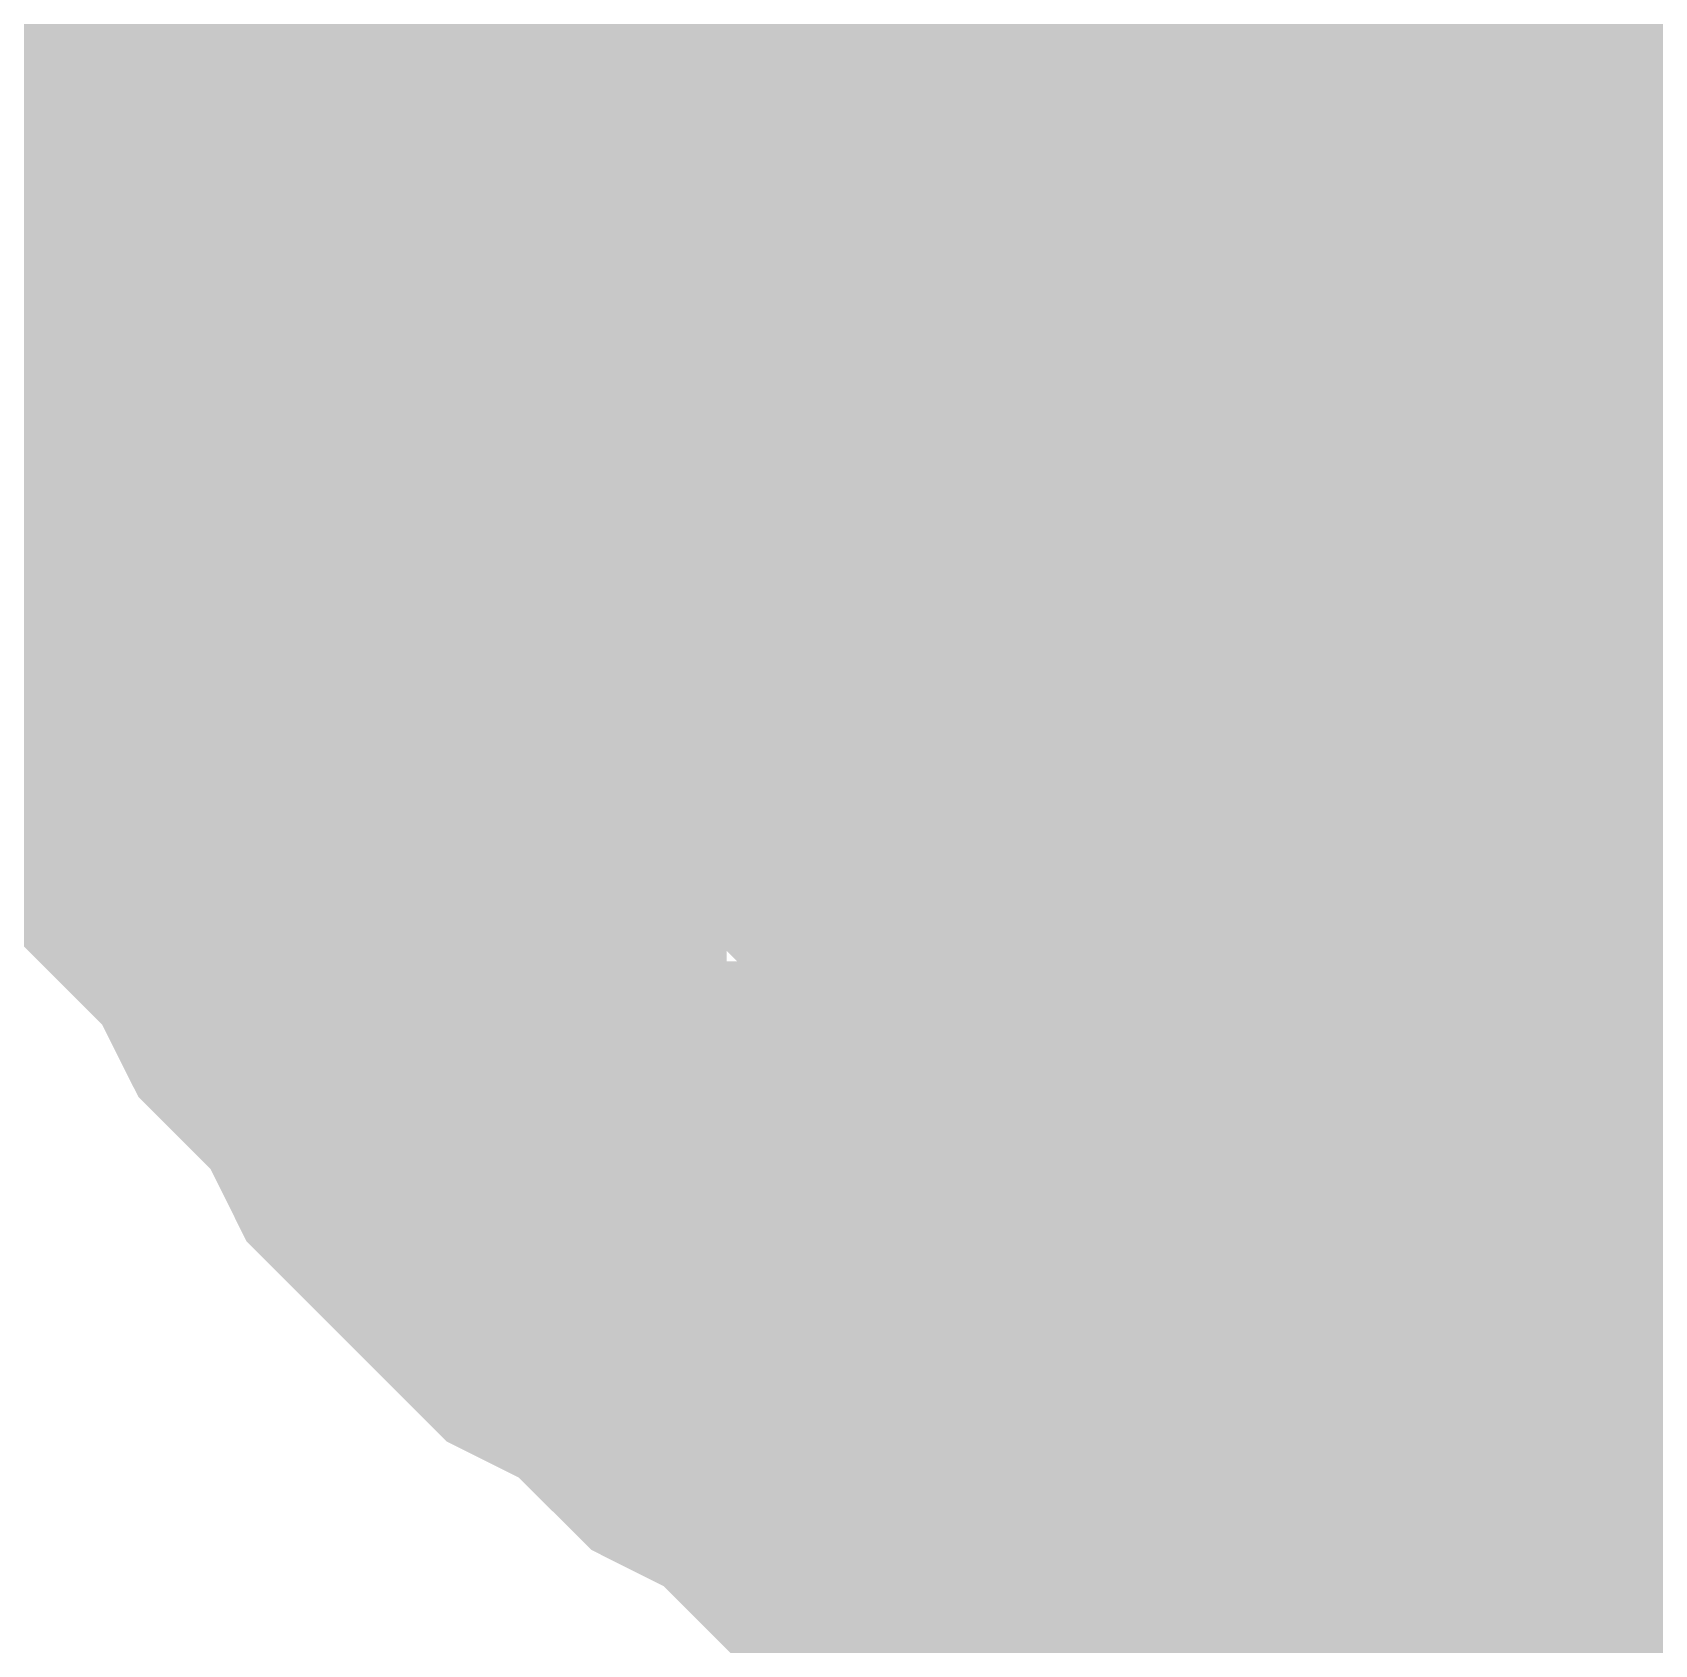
# Model space of a CAD drawing. Header units: inches. Extents: x 0 to 841, y 0 to 594.
# Drawn here: x 504.169 to 505.176, y 231.664 to 232.665 of the extents above; entities that cross this region are included whole.
import ezdxf

# ---------------------------------------------------------------- set-up
doc = ezdxf.new("R2010")
doc.units = ezdxf.units.IN
doc.layers.add('Sheet', color=255, linetype='Continuous')

msp = doc.modelspace()

# ---------------------------------------------------------------- linework, layer by layer
at = {"layer": 'Sheet'}
for points in [[(505.0087, 237.4832, 0.7493, 0.7493, 0), (505.0087, 232.4973, 0.7493, 0.7493, 0)], [(504.2452, 232.4973, 0.2997, 0.2997, 0), (504.2452, 232.5422, 0.2997, 0.2997, 0), (504.2452, 232.5647, 0.2997, 0.2997, 0), (504.2452, 232.6096, 0.2997, 0.2997, 0), (504.2676, 232.6545, 0.2997, 0.2997, 0), (504.2676, 232.677, 0.2997, 0.2997, 0), (504.2901, 232.7219, 0.2997, 0.2997, 0), (504.2901, 232.7443, 0.2997, 0.2997, 0), (504.3125, 232.7892, 0.2997, 0.2997, 0), (504.3125, 232.8117, 0.2997, 0.2997, 0), (504.335, 232.8566, 0.2997, 0.2997, 0)], [(504.2452, 232.4973, 0.2997, 0.2997, 0), (504.2452, 232.5422, 0.2997, 0.2997, 0), (504.2452, 232.5647, 0.2997, 0.2997, 0), (504.2452, 232.6096, 0.2997, 0.2997, 0), (504.2676, 232.6545, 0.2997, 0.2997, 0), (504.2676, 232.677, 0.2997, 0.2997, 0), (504.2901, 232.7219, 0.2997, 0.2997, 0), (504.2901, 232.7443, 0.2997, 0.2997, 0), (504.3125, 232.7892, 0.2997, 0.2997, 0), (504.3125, 232.8117, 0.2997, 0.2997, 0), (504.335, 232.8566, 0.2997, 0.2997, 0)], [(504.2452, 232.4973, 0.2997, 0.2997, 0), (504.2452, 232.5422, 0.2997, 0.2997, 0), (504.2452, 232.5647, 0.2997, 0.2997, 0), (504.2452, 232.6096, 0.2997, 0.2997, 0), (504.2676, 232.6545, 0.2997, 0.2997, 0), (504.2676, 232.677, 0.2997, 0.2997, 0), (504.2901, 232.7219, 0.2997, 0.2997, 0), (504.2901, 232.7443, 0.2997, 0.2997, 0), (504.3125, 232.7892, 0.2997, 0.2997, 0), (504.3125, 232.8117, 0.2997, 0.2997, 0), (504.335, 232.8566, 0.2997, 0.2997, 0)], [(504.2452, 232.4973, 0.2997, 0.2997, 0), (504.2452, 232.5422, 0.2997, 0.2997, 0), (504.2452, 232.5647, 0.2997, 0.2997, 0), (504.2452, 232.6096, 0.2997, 0.2997, 0), (504.2676, 232.6545, 0.2997, 0.2997, 0), (504.2676, 232.677, 0.2997, 0.2997, 0), (504.2901, 232.7219, 0.2997, 0.2997, 0), (504.2901, 232.7443, 0.2997, 0.2997, 0), (504.3125, 232.7892, 0.2997, 0.2997, 0), (504.3125, 232.8117, 0.2997, 0.2997, 0), (504.335, 232.8566, 0.2997, 0.2997, 0)], [(504.4922, 232.4973, 0.2997, 0.2997, 0), (504.4922, 232.5197, 0.2997, 0.2997, 0), (504.4922, 232.5422, 0.2997, 0.2997, 0), (504.4922, 232.5647, 0.2997, 0.2997, 0), (504.4922, 232.5871, 0.2997, 0.2997, 0), (504.5147, 232.6096, 0.2997, 0.2997, 0), (504.5147, 232.632, 0.2997, 0.2997, 0), (504.5147, 232.677, 0.2997, 0.2997, 0), (504.5371, 232.677, 0.2997, 0.2997, 0), (504.5371, 232.6994, 0.2997, 0.2997, 0), (504.5596, 232.7219, 0.2997, 0.2997, 0), (504.5596, 232.7443, 0.2997, 0.2997, 0), (504.582, 232.7668, 0.2997, 0.2997, 0), (504.582, 232.7892, 0.2997, 0.2997, 0), (504.6045, 232.8117, 0.2997, 0.2997, 0), (504.6269, 232.8342, 0.2997, 0.2997, 0)], [(504.4922, 232.4973, 0.2997, 0.2997, 0), (504.4922, 232.5197, 0.2997, 0.2997, 0), (504.4922, 232.5422, 0.2997, 0.2997, 0), (504.4922, 232.5647, 0.2997, 0.2997, 0), (504.4922, 232.5871, 0.2997, 0.2997, 0), (504.5147, 232.6096, 0.2997, 0.2997, 0), (504.5147, 232.632, 0.2997, 0.2997, 0), (504.5147, 232.677, 0.2997, 0.2997, 0), (504.5371, 232.677, 0.2997, 0.2997, 0), (504.5371, 232.6994, 0.2997, 0.2997, 0), (504.5596, 232.7219, 0.2997, 0.2997, 0), (504.5596, 232.7443, 0.2997, 0.2997, 0), (504.582, 232.7668, 0.2997, 0.2997, 0), (504.582, 232.7892, 0.2997, 0.2997, 0), (504.6045, 232.8117, 0.2997, 0.2997, 0), (504.6269, 232.8342, 0.2997, 0.2997, 0)], [(504.4922, 232.4973, 0.2997, 0.2997, 0), (504.4922, 232.5197, 0.2997, 0.2997, 0), (504.4922, 232.5422, 0.2997, 0.2997, 0), (504.4922, 232.5647, 0.2997, 0.2997, 0), (504.4922, 232.5871, 0.2997, 0.2997, 0), (504.5147, 232.6096, 0.2997, 0.2997, 0), (504.5147, 232.632, 0.2997, 0.2997, 0), (504.5147, 232.677, 0.2997, 0.2997, 0), (504.5371, 232.677, 0.2997, 0.2997, 0), (504.5371, 232.6994, 0.2997, 0.2997, 0), (504.5596, 232.7219, 0.2997, 0.2997, 0), (504.5596, 232.7443, 0.2997, 0.2997, 0), (504.582, 232.7668, 0.2997, 0.2997, 0), (504.582, 232.7892, 0.2997, 0.2997, 0), (504.6045, 232.8117, 0.2997, 0.2997, 0), (504.6269, 232.8342, 0.2997, 0.2997, 0)], [(495.015, 232.4973, 0.7493, 0.7493, 0), (505.0087, 232.4973, 0.7493, 0.7493, 0)], [(505.0087, 232.4973, 0.7493, 0.7493, 0), (505.0087, 226.9948, 0.7493, 0.7493, 0)], [(504.2452, 232.4973, 0.0991, 0.0991, 0), (504.2452, 232.5422, 0.0991, 0.0991, 0), (504.2452, 232.5647, 0.0991, 0.0991, 0), (504.2452, 232.6096, 0.0991, 0.0991, 0), (504.2676, 232.6545, 0.0991, 0.0991, 0), (504.2676, 232.677, 0.0991, 0.0991, 0), (504.2901, 232.7219, 0.0991, 0.0991, 0)], [(504.2452, 232.4973, 0.0991, 0.0991, 0), (504.2452, 232.5422, 0.0991, 0.0991, 0), (504.2452, 232.5647, 0.0991, 0.0991, 0), (504.2452, 232.6096, 0.0991, 0.0991, 0), (504.2676, 232.6545, 0.0991, 0.0991, 0), (504.2676, 232.677, 0.0991, 0.0991, 0), (504.2901, 232.7219, 0.0991, 0.0991, 0)], [(504.2452, 232.4973, 0.0991, 0.0991, 0), (504.2452, 232.5422, 0.0991, 0.0991, 0), (504.2452, 232.5647, 0.0991, 0.0991, 0), (504.2452, 232.6096, 0.0991, 0.0991, 0), (504.2676, 232.6545, 0.0991, 0.0991, 0), (504.2676, 232.677, 0.0991, 0.0991, 0), (504.2901, 232.7219, 0.0991, 0.0991, 0)], [(504.2452, 232.4973, 0.0991, 0.0991, 0), (504.2452, 232.5422, 0.0991, 0.0991, 0), (504.2452, 232.5647, 0.0991, 0.0991, 0), (504.2452, 232.6096, 0.0991, 0.0991, 0), (504.2676, 232.6545, 0.0991, 0.0991, 0), (504.2676, 232.677, 0.0991, 0.0991, 0), (504.2901, 232.7219, 0.0991, 0.0991, 0)], [(504.4922, 232.4973, 0.0991, 0.0991, 0), (504.4922, 232.5197, 0.0991, 0.0991, 0), (504.4922, 232.5422, 0.0991, 0.0991, 0), (504.4922, 232.5647, 0.0991, 0.0991, 0), (504.4922, 232.5871, 0.0991, 0.0991, 0), (504.5147, 232.6096, 0.0991, 0.0991, 0), (504.5147, 232.632, 0.0991, 0.0991, 0), (504.5147, 232.677, 0.0991, 0.0991, 0), (504.5371, 232.677, 0.0991, 0.0991, 0), (504.5371, 232.6994, 0.0991, 0.0991, 0), (504.5596, 232.7219, 0.0991, 0.0991, 0)], [(504.4922, 232.4973, 0.0991, 0.0991, 0), (504.4922, 232.5197, 0.0991, 0.0991, 0), (504.4922, 232.5422, 0.0991, 0.0991, 0), (504.4922, 232.5647, 0.0991, 0.0991, 0), (504.4922, 232.5871, 0.0991, 0.0991, 0), (504.5147, 232.6096, 0.0991, 0.0991, 0), (504.5147, 232.632, 0.0991, 0.0991, 0), (504.5147, 232.677, 0.0991, 0.0991, 0), (504.5371, 232.677, 0.0991, 0.0991, 0), (504.5371, 232.6994, 0.0991, 0.0991, 0), (504.5596, 232.7219, 0.0991, 0.0991, 0)], [(504.4922, 232.4973, 0.0991, 0.0991, 0), (504.4922, 232.5197, 0.0991, 0.0991, 0), (504.4922, 232.5422, 0.0991, 0.0991, 0), (504.4922, 232.5647, 0.0991, 0.0991, 0), (504.4922, 232.5871, 0.0991, 0.0991, 0), (504.5147, 232.6096, 0.0991, 0.0991, 0), (504.5147, 232.632, 0.0991, 0.0991, 0), (504.5147, 232.677, 0.0991, 0.0991, 0), (504.5371, 232.677, 0.0991, 0.0991, 0), (504.5371, 232.6994, 0.0991, 0.0991, 0), (504.5596, 232.7219, 0.0991, 0.0991, 0)], [(505.0087, 231.7337, 0.2997, 0.2997, 0), (504.9638, 231.7337, 0.2997, 0.2997, 0), (504.9189, 231.7337, 0.2997, 0.2997, 0), (504.8964, 231.7337, 0.2997, 0.2997, 0), (504.8515, 231.7561, 0.2997, 0.2997, 0), (504.8066, 231.7561, 0.2997, 0.2997, 0), (504.7842, 231.7786, 0.2997, 0.2997, 0), (504.7392, 231.7786, 0.2997, 0.2997, 0), (504.7168, 231.801, 0.2997, 0.2997, 0), (504.6719, 231.801, 0.2997, 0.2997, 0), (504.6494, 231.8235, 0.2997, 0.2997, 0), (504.6045, 231.846, 0.2997, 0.2997, 0), (504.582, 231.8684, 0.2997, 0.2997, 0), (504.5596, 231.8909, 0.2997, 0.2997, 0), (504.5147, 231.9133, 0.2997, 0.2997, 0), (504.4922, 231.9358, 0.2997, 0.2997, 0), (504.4697, 231.9583, 0.2997, 0.2997, 0), (504.4473, 231.9807, 0.2997, 0.2997, 0), (504.4248, 232.0032, 0.2997, 0.2997, 0), (504.4024, 232.0481, 0.2997, 0.2997, 0), (504.3799, 232.0706, 0.2997, 0.2997, 0), (504.3575, 232.093, 0.2997, 0.2997, 0), (504.335, 232.1379, 0.2997, 0.2997, 0), (504.3125, 232.1604, 0.2997, 0.2997, 0), (504.3125, 232.2053, 0.2997, 0.2997, 0), (504.2901, 232.2278, 0.2997, 0.2997, 0), (504.2901, 232.2727, 0.2997, 0.2997, 0), (504.2676, 232.2951, 0.2997, 0.2997, 0), (504.2676, 232.3401, 0.2997, 0.2997, 0), (504.2452, 232.385, 0.2997, 0.2997, 0), (504.2452, 232.4074, 0.2997, 0.2997, 0), (504.2452, 232.4524, 0.2997, 0.2997, 0), (504.2452, 232.4973, 0.2997, 0.2997, 0)], [(504.2452, 232.4973, 0.2997, 0.2997, 0), (504.2452, 232.4973, 0.2997, 0.2997, 0)], [(505.0087, 231.7337, 0.2997, 0.2997, 0), (504.9638, 231.7337, 0.2997, 0.2997, 0), (504.9189, 231.7337, 0.2997, 0.2997, 0), (504.8964, 231.7337, 0.2997, 0.2997, 0), (504.8515, 231.7561, 0.2997, 0.2997, 0), (504.8066, 231.7561, 0.2997, 0.2997, 0), (504.7842, 231.7786, 0.2997, 0.2997, 0), (504.7392, 231.7786, 0.2997, 0.2997, 0), (504.7168, 231.801, 0.2997, 0.2997, 0), (504.6719, 231.801, 0.2997, 0.2997, 0), (504.6494, 231.8235, 0.2997, 0.2997, 0), (504.6045, 231.846, 0.2997, 0.2997, 0), (504.582, 231.8684, 0.2997, 0.2997, 0), (504.5596, 231.8909, 0.2997, 0.2997, 0), (504.5147, 231.9133, 0.2997, 0.2997, 0), (504.4922, 231.9358, 0.2997, 0.2997, 0), (504.4697, 231.9583, 0.2997, 0.2997, 0), (504.4473, 231.9807, 0.2997, 0.2997, 0), (504.4248, 232.0032, 0.2997, 0.2997, 0), (504.4024, 232.0481, 0.2997, 0.2997, 0), (504.3799, 232.0706, 0.2997, 0.2997, 0), (504.3575, 232.093, 0.2997, 0.2997, 0), (504.335, 232.1379, 0.2997, 0.2997, 0), (504.3125, 232.1604, 0.2997, 0.2997, 0), (504.3125, 232.2053, 0.2997, 0.2997, 0), (504.2901, 232.2278, 0.2997, 0.2997, 0), (504.2901, 232.2727, 0.2997, 0.2997, 0), (504.2676, 232.2951, 0.2997, 0.2997, 0), (504.2676, 232.3401, 0.2997, 0.2997, 0), (504.2452, 232.385, 0.2997, 0.2997, 0), (504.2452, 232.4074, 0.2997, 0.2997, 0), (504.2452, 232.4524, 0.2997, 0.2997, 0), (504.2452, 232.4973, 0.2997, 0.2997, 0)], [(504.2452, 232.4973, 0.2997, 0.2997, 0), (504.2452, 232.4973, 0.2997, 0.2997, 0)], [(505.0087, 231.7337, 0.2997, 0.2997, 0), (504.9638, 231.7337, 0.2997, 0.2997, 0), (504.9189, 231.7337, 0.2997, 0.2997, 0), (504.8964, 231.7337, 0.2997, 0.2997, 0), (504.8515, 231.7561, 0.2997, 0.2997, 0), (504.8066, 231.7561, 0.2997, 0.2997, 0), (504.7842, 231.7786, 0.2997, 0.2997, 0), (504.7392, 231.7786, 0.2997, 0.2997, 0), (504.7168, 231.801, 0.2997, 0.2997, 0), (504.6719, 231.801, 0.2997, 0.2997, 0), (504.6494, 231.8235, 0.2997, 0.2997, 0), (504.6045, 231.846, 0.2997, 0.2997, 0), (504.582, 231.8684, 0.2997, 0.2997, 0), (504.5596, 231.8909, 0.2997, 0.2997, 0), (504.5147, 231.9133, 0.2997, 0.2997, 0), (504.4922, 231.9358, 0.2997, 0.2997, 0), (504.4697, 231.9583, 0.2997, 0.2997, 0), (504.4473, 231.9807, 0.2997, 0.2997, 0), (504.4248, 232.0032, 0.2997, 0.2997, 0), (504.4024, 232.0481, 0.2997, 0.2997, 0), (504.3799, 232.0706, 0.2997, 0.2997, 0), (504.3575, 232.093, 0.2997, 0.2997, 0), (504.335, 232.1379, 0.2997, 0.2997, 0), (504.3125, 232.1604, 0.2997, 0.2997, 0), (504.3125, 232.2053, 0.2997, 0.2997, 0), (504.2901, 232.2278, 0.2997, 0.2997, 0), (504.2901, 232.2727, 0.2997, 0.2997, 0), (504.2676, 232.2951, 0.2997, 0.2997, 0), (504.2676, 232.3401, 0.2997, 0.2997, 0), (504.2452, 232.385, 0.2997, 0.2997, 0), (504.2452, 232.4074, 0.2997, 0.2997, 0), (504.2452, 232.4524, 0.2997, 0.2997, 0), (504.2452, 232.4973, 0.2997, 0.2997, 0)], [(504.2452, 232.4973, 0.2997, 0.2997, 0), (504.2452, 232.4973, 0.2997, 0.2997, 0)], [(505.0087, 231.7337, 0.2997, 0.2997, 0), (504.9638, 231.7337, 0.2997, 0.2997, 0), (504.9189, 231.7337, 0.2997, 0.2997, 0), (504.8964, 231.7337, 0.2997, 0.2997, 0), (504.8515, 231.7561, 0.2997, 0.2997, 0), (504.8066, 231.7561, 0.2997, 0.2997, 0), (504.7842, 231.7786, 0.2997, 0.2997, 0), (504.7392, 231.7786, 0.2997, 0.2997, 0), (504.7168, 231.801, 0.2997, 0.2997, 0), (504.6719, 231.801, 0.2997, 0.2997, 0), (504.6494, 231.8235, 0.2997, 0.2997, 0), (504.6045, 231.846, 0.2997, 0.2997, 0), (504.582, 231.8684, 0.2997, 0.2997, 0), (504.5596, 231.8909, 0.2997, 0.2997, 0), (504.5147, 231.9133, 0.2997, 0.2997, 0), (504.4922, 231.9358, 0.2997, 0.2997, 0), (504.4697, 231.9583, 0.2997, 0.2997, 0), (504.4473, 231.9807, 0.2997, 0.2997, 0), (504.4248, 232.0032, 0.2997, 0.2997, 0), (504.4024, 232.0481, 0.2997, 0.2997, 0), (504.3799, 232.0706, 0.2997, 0.2997, 0), (504.3575, 232.093, 0.2997, 0.2997, 0), (504.335, 232.1379, 0.2997, 0.2997, 0), (504.3125, 232.1604, 0.2997, 0.2997, 0), (504.3125, 232.2053, 0.2997, 0.2997, 0), (504.2901, 232.2278, 0.2997, 0.2997, 0), (504.2901, 232.2727, 0.2997, 0.2997, 0), (504.2676, 232.2951, 0.2997, 0.2997, 0), (504.2676, 232.3401, 0.2997, 0.2997, 0), (504.2452, 232.385, 0.2997, 0.2997, 0), (504.2452, 232.4074, 0.2997, 0.2997, 0), (504.2452, 232.4524, 0.2997, 0.2997, 0), (504.2452, 232.4973, 0.2997, 0.2997, 0)], [(504.2452, 232.4973, 0.2997, 0.2997, 0), (504.2452, 232.4973, 0.2997, 0.2997, 0)], [(505.0087, 231.9807, 0.2997, 0.2997, 0), (504.9863, 231.9807, 0.2997, 0.2997, 0), (504.9638, 231.9807, 0.2997, 0.2997, 0), (504.9189, 231.9807, 0.2997, 0.2997, 0), (504.8964, 231.9807, 0.2997, 0.2997, 0), (504.874, 232.0032, 0.2997, 0.2997, 0), (504.8515, 232.0032, 0.2997, 0.2997, 0), (504.8291, 232.0032, 0.2997, 0.2997, 0), (504.8066, 232.0256, 0.2997, 0.2997, 0), (504.7842, 232.0256, 0.2997, 0.2997, 0), (504.7617, 232.0481, 0.2997, 0.2997, 0), (504.7392, 232.0481, 0.2997, 0.2997, 0), (504.7168, 232.0706, 0.2997, 0.2997, 0), (504.6943, 232.0706, 0.2997, 0.2997, 0), (504.6719, 232.093, 0.2997, 0.2997, 0), (504.6494, 232.1155, 0.2997, 0.2997, 0), (504.6494, 232.1379, 0.2997, 0.2997, 0), (504.6269, 232.1379, 0.2997, 0.2997, 0), (504.6045, 232.1604, 0.2997, 0.2997, 0), (504.582, 232.1828, 0.2997, 0.2997, 0), (504.582, 232.2053, 0.2997, 0.2997, 0), (504.5596, 232.2278, 0.2997, 0.2997, 0), (504.5596, 232.2502, 0.2997, 0.2997, 0), (504.5371, 232.2727, 0.2997, 0.2997, 0), (504.5371, 232.2951, 0.2997, 0.2997, 0), (504.5147, 232.3176, 0.2997, 0.2997, 0), (504.5147, 232.3401, 0.2997, 0.2997, 0), (504.5147, 232.3625, 0.2997, 0.2997, 0), (504.4922, 232.385, 0.2997, 0.2997, 0), (504.4922, 232.4074, 0.2997, 0.2997, 0), (504.4922, 232.4524, 0.2997, 0.2997, 0), (504.4922, 232.4748, 0.2997, 0.2997, 0), (504.4922, 232.4973, 0.2997, 0.2997, 0)], [(504.4922, 232.4973, 0.2997, 0.2997, 0), (504.4922, 232.4973, 0.2997, 0.2997, 0)], [(505.0087, 231.9807, 0.2997, 0.2997, 0), (504.9863, 231.9807, 0.2997, 0.2997, 0), (504.9638, 231.9807, 0.2997, 0.2997, 0), (504.9189, 231.9807, 0.2997, 0.2997, 0), (504.8964, 231.9807, 0.2997, 0.2997, 0), (504.874, 232.0032, 0.2997, 0.2997, 0), (504.8515, 232.0032, 0.2997, 0.2997, 0), (504.8291, 232.0032, 0.2997, 0.2997, 0), (504.8066, 232.0256, 0.2997, 0.2997, 0), (504.7842, 232.0256, 0.2997, 0.2997, 0), (504.7617, 232.0481, 0.2997, 0.2997, 0), (504.7392, 232.0481, 0.2997, 0.2997, 0), (504.7168, 232.0706, 0.2997, 0.2997, 0), (504.6943, 232.0706, 0.2997, 0.2997, 0), (504.6719, 232.093, 0.2997, 0.2997, 0), (504.6494, 232.1155, 0.2997, 0.2997, 0), (504.6494, 232.1379, 0.2997, 0.2997, 0), (504.6269, 232.1379, 0.2997, 0.2997, 0), (504.6045, 232.1604, 0.2997, 0.2997, 0), (504.582, 232.1828, 0.2997, 0.2997, 0), (504.582, 232.2053, 0.2997, 0.2997, 0), (504.5596, 232.2278, 0.2997, 0.2997, 0), (504.5596, 232.2502, 0.2997, 0.2997, 0), (504.5371, 232.2727, 0.2997, 0.2997, 0), (504.5371, 232.2951, 0.2997, 0.2997, 0), (504.5147, 232.3176, 0.2997, 0.2997, 0), (504.5147, 232.3401, 0.2997, 0.2997, 0), (504.5147, 232.3625, 0.2997, 0.2997, 0), (504.4922, 232.385, 0.2997, 0.2997, 0), (504.4922, 232.4074, 0.2997, 0.2997, 0), (504.4922, 232.4524, 0.2997, 0.2997, 0), (504.4922, 232.4748, 0.2997, 0.2997, 0), (504.4922, 232.4973, 0.2997, 0.2997, 0)], [(504.4922, 232.4973, 0.2997, 0.2997, 0), (504.4922, 232.4973, 0.2997, 0.2997, 0)], [(505.0087, 231.9807, 0.2997, 0.2997, 0), (504.9863, 231.9807, 0.2997, 0.2997, 0), (504.9638, 231.9807, 0.2997, 0.2997, 0), (504.9189, 231.9807, 0.2997, 0.2997, 0), (504.8964, 231.9807, 0.2997, 0.2997, 0), (504.874, 232.0032, 0.2997, 0.2997, 0), (504.8515, 232.0032, 0.2997, 0.2997, 0), (504.8291, 232.0032, 0.2997, 0.2997, 0), (504.8066, 232.0256, 0.2997, 0.2997, 0), (504.7842, 232.0256, 0.2997, 0.2997, 0), (504.7617, 232.0481, 0.2997, 0.2997, 0), (504.7392, 232.0481, 0.2997, 0.2997, 0), (504.7168, 232.0706, 0.2997, 0.2997, 0), (504.6943, 232.0706, 0.2997, 0.2997, 0), (504.6719, 232.093, 0.2997, 0.2997, 0), (504.6494, 232.1155, 0.2997, 0.2997, 0), (504.6494, 232.1379, 0.2997, 0.2997, 0), (504.6269, 232.1379, 0.2997, 0.2997, 0), (504.6045, 232.1604, 0.2997, 0.2997, 0), (504.582, 232.1828, 0.2997, 0.2997, 0), (504.582, 232.2053, 0.2997, 0.2997, 0), (504.5596, 232.2278, 0.2997, 0.2997, 0), (504.5596, 232.2502, 0.2997, 0.2997, 0), (504.5371, 232.2727, 0.2997, 0.2997, 0), (504.5371, 232.2951, 0.2997, 0.2997, 0), (504.5147, 232.3176, 0.2997, 0.2997, 0), (504.5147, 232.3401, 0.2997, 0.2997, 0), (504.5147, 232.3625, 0.2997, 0.2997, 0), (504.4922, 232.385, 0.2997, 0.2997, 0), (504.4922, 232.4074, 0.2997, 0.2997, 0), (504.4922, 232.4524, 0.2997, 0.2997, 0), (504.4922, 232.4748, 0.2997, 0.2997, 0), (504.4922, 232.4973, 0.2997, 0.2997, 0)], [(504.4922, 232.4973, 0.2997, 0.2997, 0), (504.4922, 232.4973, 0.2997, 0.2997, 0)], [(505.0087, 227.4889, 0.2997, 0.2997, 0), (505.0087, 232.4973, 0.2997, 0.2997, 0)], [(505.0087, 231.7337, 0.0991, 0.0991, 0), (504.9638, 231.7337, 0.0991, 0.0991, 0), (504.9189, 231.7337, 0.0991, 0.0991, 0), (504.8964, 231.7337, 0.0991, 0.0991, 0), (504.8515, 231.7561, 0.0991, 0.0991, 0), (504.8066, 231.7561, 0.0991, 0.0991, 0), (504.7842, 231.7786, 0.0991, 0.0991, 0), (504.7392, 231.7786, 0.0991, 0.0991, 0), (504.7168, 231.801, 0.0991, 0.0991, 0), (504.6719, 231.801, 0.0991, 0.0991, 0), (504.6494, 231.8235, 0.0991, 0.0991, 0), (504.6045, 231.846, 0.0991, 0.0991, 0), (504.582, 231.8684, 0.0991, 0.0991, 0), (504.5596, 231.8909, 0.0991, 0.0991, 0), (504.5147, 231.9133, 0.0991, 0.0991, 0), (504.4922, 231.9358, 0.0991, 0.0991, 0), (504.4697, 231.9583, 0.0991, 0.0991, 0), (504.4473, 231.9807, 0.0991, 0.0991, 0), (504.4248, 232.0032, 0.0991, 0.0991, 0), (504.4024, 232.0481, 0.0991, 0.0991, 0), (504.3799, 232.0706, 0.0991, 0.0991, 0), (504.3575, 232.093, 0.0991, 0.0991, 0), (504.335, 232.1379, 0.0991, 0.0991, 0), (504.3125, 232.1604, 0.0991, 0.0991, 0), (504.3125, 232.2053, 0.0991, 0.0991, 0), (504.2901, 232.2278, 0.0991, 0.0991, 0), (504.2901, 232.2727, 0.0991, 0.0991, 0), (504.2676, 232.2951, 0.0991, 0.0991, 0), (504.2676, 232.3401, 0.0991, 0.0991, 0), (504.2452, 232.385, 0.0991, 0.0991, 0), (504.2452, 232.4074, 0.0991, 0.0991, 0), (504.2452, 232.4524, 0.0991, 0.0991, 0), (504.2452, 232.4973, 0.0991, 0.0991, 0)], [(504.2452, 232.4973, 0.0991, 0.0991, 0), (504.2452, 232.4973, 0.0991, 0.0991, 0)], [(505.0087, 231.7337, 0.0991, 0.0991, 0), (504.9638, 231.7337, 0.0991, 0.0991, 0), (504.9189, 231.7337, 0.0991, 0.0991, 0), (504.8964, 231.7337, 0.0991, 0.0991, 0), (504.8515, 231.7561, 0.0991, 0.0991, 0), (504.8066, 231.7561, 0.0991, 0.0991, 0), (504.7842, 231.7786, 0.0991, 0.0991, 0), (504.7392, 231.7786, 0.0991, 0.0991, 0), (504.7168, 231.801, 0.0991, 0.0991, 0), (504.6719, 231.801, 0.0991, 0.0991, 0), (504.6494, 231.8235, 0.0991, 0.0991, 0), (504.6045, 231.846, 0.0991, 0.0991, 0), (504.582, 231.8684, 0.0991, 0.0991, 0), (504.5596, 231.8909, 0.0991, 0.0991, 0), (504.5147, 231.9133, 0.0991, 0.0991, 0), (504.4922, 231.9358, 0.0991, 0.0991, 0), (504.4697, 231.9583, 0.0991, 0.0991, 0), (504.4473, 231.9807, 0.0991, 0.0991, 0), (504.4248, 232.0032, 0.0991, 0.0991, 0), (504.4024, 232.0481, 0.0991, 0.0991, 0), (504.3799, 232.0706, 0.0991, 0.0991, 0), (504.3575, 232.093, 0.0991, 0.0991, 0), (504.335, 232.1379, 0.0991, 0.0991, 0), (504.3125, 232.1604, 0.0991, 0.0991, 0), (504.3125, 232.2053, 0.0991, 0.0991, 0), (504.2901, 232.2278, 0.0991, 0.0991, 0), (504.2901, 232.2727, 0.0991, 0.0991, 0), (504.2676, 232.2951, 0.0991, 0.0991, 0), (504.2676, 232.3401, 0.0991, 0.0991, 0), (504.2452, 232.385, 0.0991, 0.0991, 0), (504.2452, 232.4074, 0.0991, 0.0991, 0), (504.2452, 232.4524, 0.0991, 0.0991, 0), (504.2452, 232.4973, 0.0991, 0.0991, 0)], [(504.2452, 232.4973, 0.0991, 0.0991, 0), (504.2452, 232.4973, 0.0991, 0.0991, 0)], [(505.0087, 231.7337, 0.0991, 0.0991, 0), (504.9638, 231.7337, 0.0991, 0.0991, 0), (504.9189, 231.7337, 0.0991, 0.0991, 0), (504.8964, 231.7337, 0.0991, 0.0991, 0), (504.8515, 231.7561, 0.0991, 0.0991, 0), (504.8066, 231.7561, 0.0991, 0.0991, 0), (504.7842, 231.7786, 0.0991, 0.0991, 0), (504.7392, 231.7786, 0.0991, 0.0991, 0), (504.7168, 231.801, 0.0991, 0.0991, 0), (504.6719, 231.801, 0.0991, 0.0991, 0), (504.6494, 231.8235, 0.0991, 0.0991, 0), (504.6045, 231.846, 0.0991, 0.0991, 0), (504.582, 231.8684, 0.0991, 0.0991, 0), (504.5596, 231.8909, 0.0991, 0.0991, 0), (504.5147, 231.9133, 0.0991, 0.0991, 0), (504.4922, 231.9358, 0.0991, 0.0991, 0), (504.4697, 231.9583, 0.0991, 0.0991, 0), (504.4473, 231.9807, 0.0991, 0.0991, 0), (504.4248, 232.0032, 0.0991, 0.0991, 0), (504.4024, 232.0481, 0.0991, 0.0991, 0), (504.3799, 232.0706, 0.0991, 0.0991, 0), (504.3575, 232.093, 0.0991, 0.0991, 0), (504.335, 232.1379, 0.0991, 0.0991, 0), (504.3125, 232.1604, 0.0991, 0.0991, 0), (504.3125, 232.2053, 0.0991, 0.0991, 0), (504.2901, 232.2278, 0.0991, 0.0991, 0), (504.2901, 232.2727, 0.0991, 0.0991, 0), (504.2676, 232.2951, 0.0991, 0.0991, 0), (504.2676, 232.3401, 0.0991, 0.0991, 0), (504.2452, 232.385, 0.0991, 0.0991, 0), (504.2452, 232.4074, 0.0991, 0.0991, 0), (504.2452, 232.4524, 0.0991, 0.0991, 0), (504.2452, 232.4973, 0.0991, 0.0991, 0)], [(504.2452, 232.4973, 0.0991, 0.0991, 0), (504.2452, 232.4973, 0.0991, 0.0991, 0)], [(505.0087, 231.7337, 0.0991, 0.0991, 0), (504.9638, 231.7337, 0.0991, 0.0991, 0), (504.9189, 231.7337, 0.0991, 0.0991, 0), (504.8964, 231.7337, 0.0991, 0.0991, 0), (504.8515, 231.7561, 0.0991, 0.0991, 0), (504.8066, 231.7561, 0.0991, 0.0991, 0), (504.7842, 231.7786, 0.0991, 0.0991, 0), (504.7392, 231.7786, 0.0991, 0.0991, 0), (504.7168, 231.801, 0.0991, 0.0991, 0), (504.6719, 231.801, 0.0991, 0.0991, 0), (504.6494, 231.8235, 0.0991, 0.0991, 0), (504.6045, 231.846, 0.0991, 0.0991, 0), (504.582, 231.8684, 0.0991, 0.0991, 0), (504.5596, 231.8909, 0.0991, 0.0991, 0), (504.5147, 231.9133, 0.0991, 0.0991, 0), (504.4922, 231.9358, 0.0991, 0.0991, 0), (504.4697, 231.9583, 0.0991, 0.0991, 0), (504.4473, 231.9807, 0.0991, 0.0991, 0), (504.4248, 232.0032, 0.0991, 0.0991, 0), (504.4024, 232.0481, 0.0991, 0.0991, 0), (504.3799, 232.0706, 0.0991, 0.0991, 0), (504.3575, 232.093, 0.0991, 0.0991, 0), (504.335, 232.1379, 0.0991, 0.0991, 0), (504.3125, 232.1604, 0.0991, 0.0991, 0), (504.3125, 232.2053, 0.0991, 0.0991, 0), (504.2901, 232.2278, 0.0991, 0.0991, 0), (504.2901, 232.2727, 0.0991, 0.0991, 0), (504.2676, 232.2951, 0.0991, 0.0991, 0), (504.2676, 232.3401, 0.0991, 0.0991, 0), (504.2452, 232.385, 0.0991, 0.0991, 0), (504.2452, 232.4074, 0.0991, 0.0991, 0), (504.2452, 232.4524, 0.0991, 0.0991, 0), (504.2452, 232.4973, 0.0991, 0.0991, 0)], [(504.2452, 232.4973, 0.0991, 0.0991, 0), (504.2452, 232.4973, 0.0991, 0.0991, 0)], [(505.0087, 231.9807, 0.0991, 0.0991, 0), (504.9863, 231.9807, 0.0991, 0.0991, 0), (504.9638, 231.9807, 0.0991, 0.0991, 0), (504.9189, 231.9807, 0.0991, 0.0991, 0), (504.8964, 231.9807, 0.0991, 0.0991, 0), (504.874, 232.0032, 0.0991, 0.0991, 0), (504.8515, 232.0032, 0.0991, 0.0991, 0), (504.8291, 232.0032, 0.0991, 0.0991, 0), (504.8066, 232.0256, 0.0991, 0.0991, 0), (504.7842, 232.0256, 0.0991, 0.0991, 0), (504.7617, 232.0481, 0.0991, 0.0991, 0), (504.7392, 232.0481, 0.0991, 0.0991, 0), (504.7168, 232.0706, 0.0991, 0.0991, 0), (504.6943, 232.0706, 0.0991, 0.0991, 0), (504.6719, 232.093, 0.0991, 0.0991, 0), (504.6494, 232.1155, 0.0991, 0.0991, 0), (504.6494, 232.1379, 0.0991, 0.0991, 0), (504.6269, 232.1379, 0.0991, 0.0991, 0), (504.6045, 232.1604, 0.0991, 0.0991, 0), (504.582, 232.1828, 0.0991, 0.0991, 0), (504.582, 232.2053, 0.0991, 0.0991, 0), (504.5596, 232.2278, 0.0991, 0.0991, 0), (504.5596, 232.2502, 0.0991, 0.0991, 0), (504.5371, 232.2727, 0.0991, 0.0991, 0), (504.5371, 232.2951, 0.0991, 0.0991, 0), (504.5147, 232.3176, 0.0991, 0.0991, 0), (504.5147, 232.3401, 0.0991, 0.0991, 0), (504.5147, 232.3625, 0.0991, 0.0991, 0), (504.4922, 232.385, 0.0991, 0.0991, 0), (504.4922, 232.4074, 0.0991, 0.0991, 0), (504.4922, 232.4524, 0.0991, 0.0991, 0), (504.4922, 232.4748, 0.0991, 0.0991, 0), (504.4922, 232.4973, 0.0991, 0.0991, 0)], [(504.4922, 232.4973, 0.0991, 0.0991, 0), (504.4922, 232.4973, 0.0991, 0.0991, 0)], [(505.0087, 231.9807, 0.0991, 0.0991, 0), (504.9863, 231.9807, 0.0991, 0.0991, 0), (504.9638, 231.9807, 0.0991, 0.0991, 0), (504.9189, 231.9807, 0.0991, 0.0991, 0), (504.8964, 231.9807, 0.0991, 0.0991, 0), (504.874, 232.0032, 0.0991, 0.0991, 0), (504.8515, 232.0032, 0.0991, 0.0991, 0), (504.8291, 232.0032, 0.0991, 0.0991, 0), (504.8066, 232.0256, 0.0991, 0.0991, 0), (504.7842, 232.0256, 0.0991, 0.0991, 0), (504.7617, 232.0481, 0.0991, 0.0991, 0), (504.7392, 232.0481, 0.0991, 0.0991, 0), (504.7168, 232.0706, 0.0991, 0.0991, 0), (504.6943, 232.0706, 0.0991, 0.0991, 0), (504.6719, 232.093, 0.0991, 0.0991, 0), (504.6494, 232.1155, 0.0991, 0.0991, 0), (504.6494, 232.1379, 0.0991, 0.0991, 0), (504.6269, 232.1379, 0.0991, 0.0991, 0), (504.6045, 232.1604, 0.0991, 0.0991, 0), (504.582, 232.1828, 0.0991, 0.0991, 0), (504.582, 232.2053, 0.0991, 0.0991, 0), (504.5596, 232.2278, 0.0991, 0.0991, 0), (504.5596, 232.2502, 0.0991, 0.0991, 0), (504.5371, 232.2727, 0.0991, 0.0991, 0), (504.5371, 232.2951, 0.0991, 0.0991, 0), (504.5147, 232.3176, 0.0991, 0.0991, 0), (504.5147, 232.3401, 0.0991, 0.0991, 0), (504.5147, 232.3625, 0.0991, 0.0991, 0), (504.4922, 232.385, 0.0991, 0.0991, 0), (504.4922, 232.4074, 0.0991, 0.0991, 0), (504.4922, 232.4524, 0.0991, 0.0991, 0), (504.4922, 232.4748, 0.0991, 0.0991, 0), (504.4922, 232.4973, 0.0991, 0.0991, 0)], [(504.4922, 232.4973, 0.0991, 0.0991, 0), (504.4922, 232.4973, 0.0991, 0.0991, 0)], [(505.0087, 231.9807, 0.0991, 0.0991, 0), (504.9863, 231.9807, 0.0991, 0.0991, 0), (504.9638, 231.9807, 0.0991, 0.0991, 0), (504.9189, 231.9807, 0.0991, 0.0991, 0), (504.8964, 231.9807, 0.0991, 0.0991, 0), (504.874, 232.0032, 0.0991, 0.0991, 0), (504.8515, 232.0032, 0.0991, 0.0991, 0), (504.8291, 232.0032, 0.0991, 0.0991, 0), (504.8066, 232.0256, 0.0991, 0.0991, 0), (504.7842, 232.0256, 0.0991, 0.0991, 0), (504.7617, 232.0481, 0.0991, 0.0991, 0), (504.7392, 232.0481, 0.0991, 0.0991, 0), (504.7168, 232.0706, 0.0991, 0.0991, 0), (504.6943, 232.0706, 0.0991, 0.0991, 0), (504.6719, 232.093, 0.0991, 0.0991, 0), (504.6494, 232.1155, 0.0991, 0.0991, 0), (504.6494, 232.1379, 0.0991, 0.0991, 0), (504.6269, 232.1379, 0.0991, 0.0991, 0), (504.6045, 232.1604, 0.0991, 0.0991, 0), (504.582, 232.1828, 0.0991, 0.0991, 0), (504.582, 232.2053, 0.0991, 0.0991, 0), (504.5596, 232.2278, 0.0991, 0.0991, 0), (504.5596, 232.2502, 0.0991, 0.0991, 0), (504.5371, 232.2727, 0.0991, 0.0991, 0), (504.5371, 232.2951, 0.0991, 0.0991, 0), (504.5147, 232.3176, 0.0991, 0.0991, 0), (504.5147, 232.3401, 0.0991, 0.0991, 0), (504.5147, 232.3625, 0.0991, 0.0991, 0), (504.4922, 232.385, 0.0991, 0.0991, 0), (504.4922, 232.4074, 0.0991, 0.0991, 0), (504.4922, 232.4524, 0.0991, 0.0991, 0), (504.4922, 232.4748, 0.0991, 0.0991, 0), (504.4922, 232.4973, 0.0991, 0.0991, 0)], [(504.4922, 232.4973, 0.0991, 0.0991, 0), (504.4922, 232.4973, 0.0991, 0.0991, 0)], [(505.3456, 232.1155, 0.2997, 0.2997, 0), (505.3231, 232.093, 0.2997, 0.2997, 0), (505.3007, 232.0706, 0.2997, 0.2997, 0), (505.2782, 232.0706, 0.2997, 0.2997, 0), (505.2558, 232.0481, 0.2997, 0.2997, 0), (505.2333, 232.0481, 0.2997, 0.2997, 0), (505.2109, 232.0256, 0.2997, 0.2997, 0), (505.2109, 232.0256, 0.2997, 0.2997, 0), (505.1884, 232.0032, 0.2997, 0.2997, 0), (505.1435, 232.0032, 0.2997, 0.2997, 0), (505.121, 232.0032, 0.2997, 0.2997, 0), (505.0986, 231.9807, 0.2997, 0.2997, 0), (505.0761, 231.9807, 0.2997, 0.2997, 0), (505.0536, 231.9807, 0.2997, 0.2997, 0), (505.0312, 231.9807, 0.2997, 0.2997, 0), (505.0087, 231.9807, 0.2997, 0.2997, 0)], [(505.3456, 232.1155, 0.2997, 0.2997, 0), (505.3231, 232.093, 0.2997, 0.2997, 0), (505.3007, 232.0706, 0.2997, 0.2997, 0), (505.2782, 232.0706, 0.2997, 0.2997, 0), (505.2558, 232.0481, 0.2997, 0.2997, 0), (505.2333, 232.0481, 0.2997, 0.2997, 0), (505.2109, 232.0256, 0.2997, 0.2997, 0), (505.2109, 232.0256, 0.2997, 0.2997, 0), (505.1884, 232.0032, 0.2997, 0.2997, 0), (505.1435, 232.0032, 0.2997, 0.2997, 0), (505.121, 232.0032, 0.2997, 0.2997, 0), (505.0986, 231.9807, 0.2997, 0.2997, 0), (505.0761, 231.9807, 0.2997, 0.2997, 0), (505.0536, 231.9807, 0.2997, 0.2997, 0), (505.0312, 231.9807, 0.2997, 0.2997, 0), (505.0087, 231.9807, 0.2997, 0.2997, 0)], [(505.3456, 232.1155, 0.2997, 0.2997, 0), (505.3231, 232.093, 0.2997, 0.2997, 0), (505.3007, 232.0706, 0.2997, 0.2997, 0), (505.2782, 232.0706, 0.2997, 0.2997, 0), (505.2558, 232.0481, 0.2997, 0.2997, 0), (505.2333, 232.0481, 0.2997, 0.2997, 0), (505.2109, 232.0256, 0.2997, 0.2997, 0), (505.2109, 232.0256, 0.2997, 0.2997, 0), (505.1884, 232.0032, 0.2997, 0.2997, 0), (505.1435, 232.0032, 0.2997, 0.2997, 0), (505.121, 232.0032, 0.2997, 0.2997, 0), (505.0986, 231.9807, 0.2997, 0.2997, 0), (505.0761, 231.9807, 0.2997, 0.2997, 0), (505.0536, 231.9807, 0.2997, 0.2997, 0), (505.0312, 231.9807, 0.2997, 0.2997, 0), (505.0087, 231.9807, 0.2997, 0.2997, 0)], [(505.2333, 232.0481, 0.0991, 0.0991, 0), (505.2109, 232.0256, 0.0991, 0.0991, 0), (505.2109, 232.0256, 0.0991, 0.0991, 0), (505.1884, 232.0032, 0.0991, 0.0991, 0), (505.1435, 232.0032, 0.0991, 0.0991, 0), (505.121, 232.0032, 0.0991, 0.0991, 0), (505.0986, 231.9807, 0.0991, 0.0991, 0), (505.0761, 231.9807, 0.0991, 0.0991, 0), (505.0536, 231.9807, 0.0991, 0.0991, 0), (505.0312, 231.9807, 0.0991, 0.0991, 0), (505.0087, 231.9807, 0.0991, 0.0991, 0)], [(505.2333, 232.0481, 0.0991, 0.0991, 0), (505.2109, 232.0256, 0.0991, 0.0991, 0), (505.2109, 232.0256, 0.0991, 0.0991, 0), (505.1884, 232.0032, 0.0991, 0.0991, 0), (505.1435, 232.0032, 0.0991, 0.0991, 0), (505.121, 232.0032, 0.0991, 0.0991, 0), (505.0986, 231.9807, 0.0991, 0.0991, 0), (505.0761, 231.9807, 0.0991, 0.0991, 0), (505.0536, 231.9807, 0.0991, 0.0991, 0), (505.0312, 231.9807, 0.0991, 0.0991, 0), (505.0087, 231.9807, 0.0991, 0.0991, 0)], [(505.2333, 232.0481, 0.0991, 0.0991, 0), (505.2109, 232.0256, 0.0991, 0.0991, 0), (505.2109, 232.0256, 0.0991, 0.0991, 0), (505.1884, 232.0032, 0.0991, 0.0991, 0), (505.1435, 232.0032, 0.0991, 0.0991, 0), (505.121, 232.0032, 0.0991, 0.0991, 0), (505.0986, 231.9807, 0.0991, 0.0991, 0), (505.0761, 231.9807, 0.0991, 0.0991, 0), (505.0536, 231.9807, 0.0991, 0.0991, 0), (505.0312, 231.9807, 0.0991, 0.0991, 0), (505.0087, 231.9807, 0.0991, 0.0991, 0)], [(505.3456, 231.801, 0.2997, 0.2997, 0), (505.3007, 231.801, 0.2997, 0.2997, 0), (505.2782, 231.7786, 0.2997, 0.2997, 0), (505.2333, 231.7786, 0.2997, 0.2997, 0), (505.2109, 231.7561, 0.2997, 0.2997, 0), (505.1659, 231.7561, 0.2997, 0.2997, 0), (505.121, 231.7337, 0.2997, 0.2997, 0), (505.0986, 231.7337, 0.2997, 0.2997, 0), (505.0536, 231.7337, 0.2997, 0.2997, 0), (505.0087, 231.7337, 0.2997, 0.2997, 0)], [(505.3456, 231.801, 0.2997, 0.2997, 0), (505.3007, 231.801, 0.2997, 0.2997, 0), (505.2782, 231.7786, 0.2997, 0.2997, 0), (505.2333, 231.7786, 0.2997, 0.2997, 0), (505.2109, 231.7561, 0.2997, 0.2997, 0), (505.1659, 231.7561, 0.2997, 0.2997, 0), (505.121, 231.7337, 0.2997, 0.2997, 0), (505.0986, 231.7337, 0.2997, 0.2997, 0), (505.0536, 231.7337, 0.2997, 0.2997, 0), (505.0087, 231.7337, 0.2997, 0.2997, 0)], [(505.3456, 231.801, 0.2997, 0.2997, 0), (505.3007, 231.801, 0.2997, 0.2997, 0), (505.2782, 231.7786, 0.2997, 0.2997, 0), (505.2333, 231.7786, 0.2997, 0.2997, 0), (505.2109, 231.7561, 0.2997, 0.2997, 0), (505.1659, 231.7561, 0.2997, 0.2997, 0), (505.121, 231.7337, 0.2997, 0.2997, 0), (505.0986, 231.7337, 0.2997, 0.2997, 0), (505.0536, 231.7337, 0.2997, 0.2997, 0), (505.0087, 231.7337, 0.2997, 0.2997, 0)], [(505.3456, 231.801, 0.2997, 0.2997, 0), (505.3007, 231.801, 0.2997, 0.2997, 0), (505.2782, 231.7786, 0.2997, 0.2997, 0), (505.2333, 231.7786, 0.2997, 0.2997, 0), (505.2109, 231.7561, 0.2997, 0.2997, 0), (505.1659, 231.7561, 0.2997, 0.2997, 0), (505.121, 231.7337, 0.2997, 0.2997, 0), (505.0986, 231.7337, 0.2997, 0.2997, 0), (505.0536, 231.7337, 0.2997, 0.2997, 0), (505.0087, 231.7337, 0.2997, 0.2997, 0)], [(505.2333, 231.7786, 0.0991, 0.0991, 0), (505.2109, 231.7561, 0.0991, 0.0991, 0), (505.1659, 231.7561, 0.0991, 0.0991, 0), (505.121, 231.7337, 0.0991, 0.0991, 0), (505.0986, 231.7337, 0.0991, 0.0991, 0), (505.0536, 231.7337, 0.0991, 0.0991, 0), (505.0087, 231.7337, 0.0991, 0.0991, 0)], [(505.2333, 231.7786, 0.0991, 0.0991, 0), (505.2109, 231.7561, 0.0991, 0.0991, 0), (505.1659, 231.7561, 0.0991, 0.0991, 0), (505.121, 231.7337, 0.0991, 0.0991, 0), (505.0986, 231.7337, 0.0991, 0.0991, 0), (505.0536, 231.7337, 0.0991, 0.0991, 0), (505.0087, 231.7337, 0.0991, 0.0991, 0)], [(505.2333, 231.7786, 0.0991, 0.0991, 0), (505.2109, 231.7561, 0.0991, 0.0991, 0), (505.1659, 231.7561, 0.0991, 0.0991, 0), (505.121, 231.7337, 0.0991, 0.0991, 0), (505.0986, 231.7337, 0.0991, 0.0991, 0), (505.0536, 231.7337, 0.0991, 0.0991, 0), (505.0087, 231.7337, 0.0991, 0.0991, 0)], [(505.2333, 231.7786, 0.0991, 0.0991, 0), (505.2109, 231.7561, 0.0991, 0.0991, 0), (505.1659, 231.7561, 0.0991, 0.0991, 0), (505.121, 231.7337, 0.0991, 0.0991, 0), (505.0986, 231.7337, 0.0991, 0.0991, 0), (505.0536, 231.7337, 0.0991, 0.0991, 0), (505.0087, 231.7337, 0.0991, 0.0991, 0)]]:
    msp.add_lwpolyline(points, format="xyseb", dxfattribs=at)
msp.add_lwpolyline([(504.746, 232.5, 0.508, 0.508, 1), (505.254, 232.5, 0.508, 0.508, 1)], format="xyseb", close=True, dxfattribs=at)

doc.saveas('drawing.dxf')
